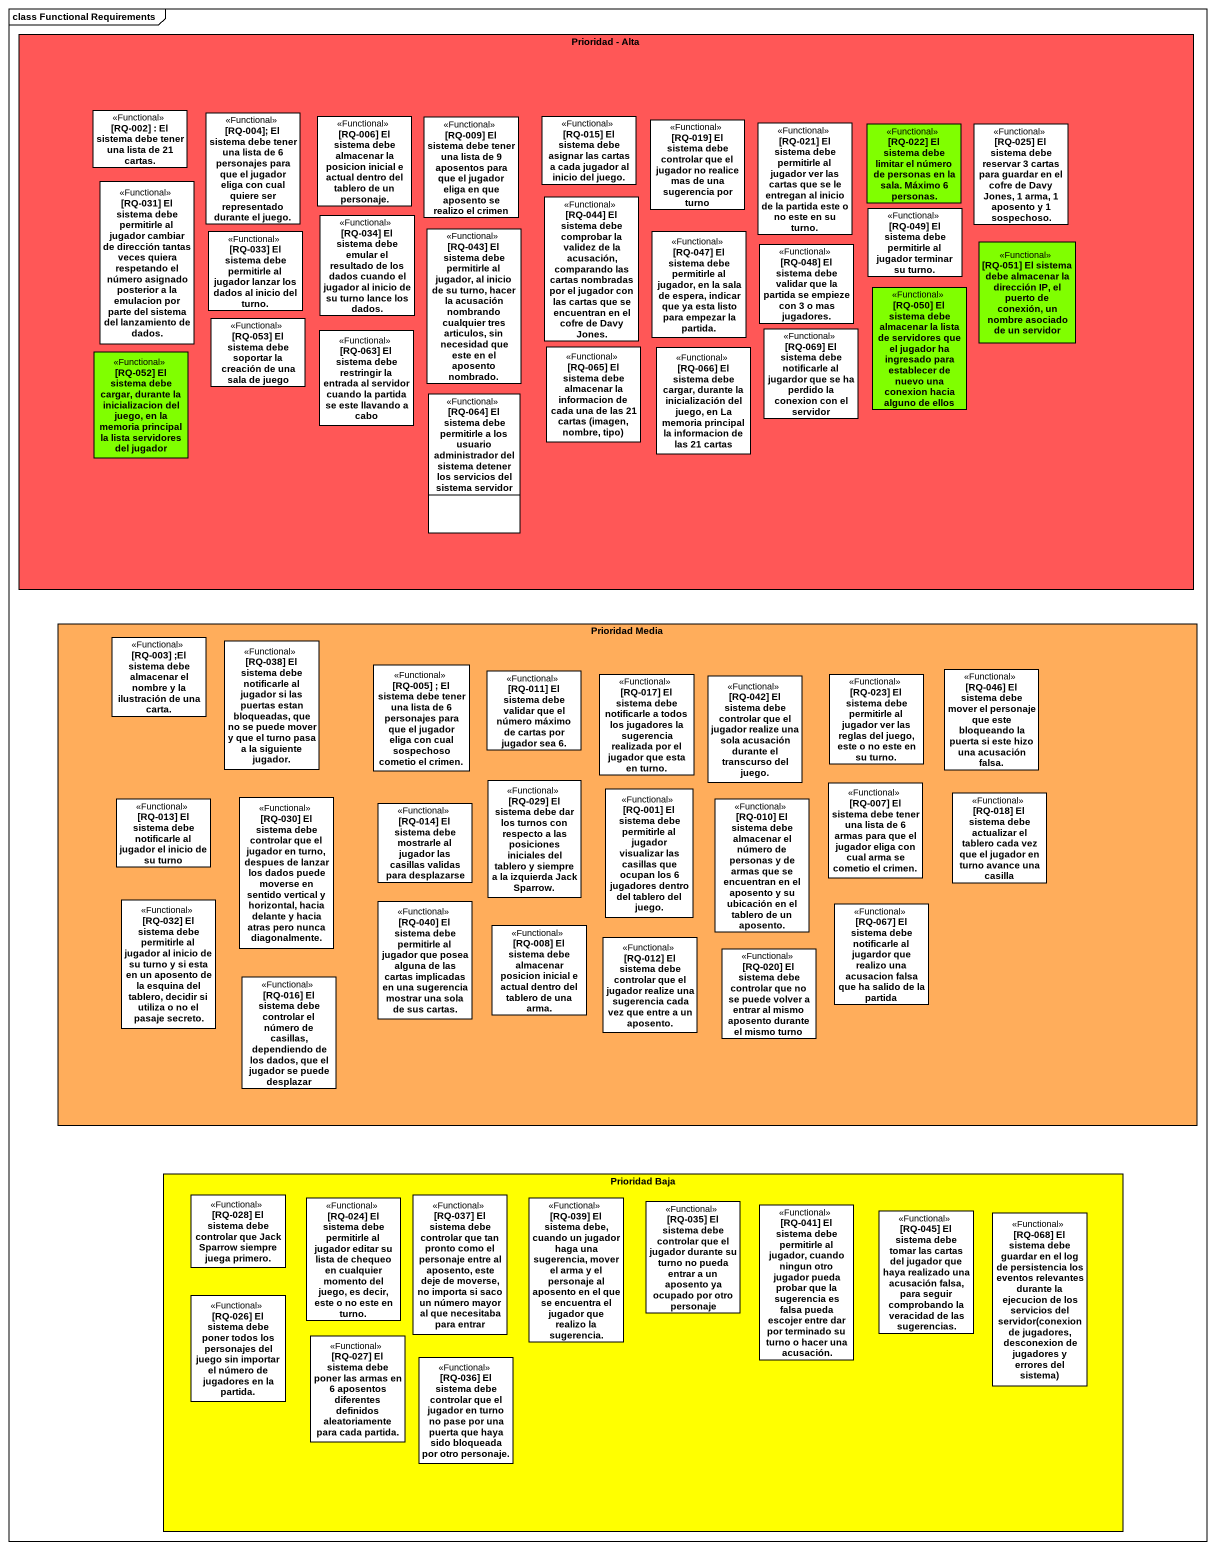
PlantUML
@startuml
mainframe class Functional Requirements
hide circle
hide empty members
rectangle "Prioridad - Alta" as Prioridad_Alta #FF5757 {
  class "[RQ-002] : El sistema debe tener una lista de 21 cartas." as RQ_002_El_sistema_debe <<Functional>> #FFFFFF
  class "[RQ-004]; El sistema debe tener una lista de 6 personajes para que el jugador eliga con cual quiere ser representado durante el juego." as RQ_004_El_sistema_debe <<Functional>> #FFFFFF
  class "[RQ-006] El sistema debe almacenar la posicion inicial e actual dentro del tablero de un personaje." as RQ_006_El_sistema_debe <<Functional>> #FFFFFF
  class "[RQ-009] El sistema debe tener una lista de 9 aposentos para que el jugador eliga en que aposento se realizo el crimen" as RQ_009_El_sistema_debe <<Functional>> #FFFFFF
  class "[RQ-015] El sistema debe asignar las cartas a cada jugador al inicio del juego." as RQ_015_El_sistema_debe <<Functional>> #FFFFFF
  class "[RQ-019] El sistema debe controlar que el jugador no realice mas de una sugerencia por turno" as RQ_019_El_sistema_debe <<Functional>> #FFFFFF
  class "[RQ-021] El sistema debe permitirle al jugador ver las cartas que se le entregan al inicio de la partida este o no este en su turno." as RQ_021_El_sistema_debe <<Functional>> #FFFFFF
  class "[RQ-022] El sistema debe limitar el número de personas en la sala. Máximo 6 personas." as RQ_022_El_sistema_debe <<Functional>> #80FF00
  class "[RQ-025] El sistema debe reservar 3 cartas para guardar en el cofre de Davy Jones, 1 arma, 1 aposento y 1 sospechoso." as RQ_025_El_sistema_debe <<Functional>> #FFFFFF
  class "[RQ-031] El sistema debe permitirle al jugador cambiar de dirección tantas veces quiera respetando el número asignado posterior a la emulacion por parte del sistema del lanzamiento de dados." as RQ_031_El_sistema_debe <<Functional>> #FFFFFF
  class "[RQ-034] El sistema debe emular el resultado de los dados cuando el jugador al inicio de su turno lance los dados." as RQ_034_El_sistema_debe <<Functional>> #FFFFFF
  class "[RQ-044] El sistema debe comprobar la validez de la acusación, comparando las cartas nombradas por el jugador con las cartas que se encuentran en el cofre de Davy Jones." as RQ_044_El_sistema_debe <<Functional>> #FFFFFF
  class "[RQ-049] El sistema debe permitirle al jugador terminar su turno." as RQ_049_El_sistema_debe <<Functional>> #FFFFFF
  class "[RQ-033] El sistema debe permitirle al jugador lanzar los dados al inicio del turno." as RQ_033_El_sistema_debe <<Functional>> #FFFFFF
  class "[RQ-043] El sistema debe permitirle al jugador, al inicio de su turno, hacer la acusación nombrando cualquier tres articulos, sin necesidad que este en el aposento nombrado." as RQ_043_El_sistema_debe <<Functional>> #FFFFFF
  class "[RQ-047] El sistema debe permitirle al jugador, en la sala de espera, indicar que ya esta listo para empezar la partida." as RQ_047_El_sistema_debe <<Functional>> #FFFFFF
  class "[RQ-048] El sistema debe validar que la partida se empieze con 3 o mas jugadores." as RQ_048_El_sistema_debe <<Functional>> #FFFFFF
  class "[RQ-051] El sistema debe almacenar la dirección IP, el puerto de conexión, un nombre asociado de un servidor" as RQ_051_El_sistema_debe <<Functional>> #80FF00
  class "[RQ-050] El sistema debe almacenar la lista de servidores que el jugador ha ingresado para establecer de nuevo una conexion hacia alguno de ellos" as RQ_050_El_sistema_debe <<Functional>> #80FF00
  class "[RQ-053] El sistema debe soportar la creación de una sala de juego" as RQ_053_El_sistema_debe <<Functional>> #FFFFFF
  class "[RQ-063] El sistema debe restringir la entrada al servidor cuando la partida se este llavando a cabo" as RQ_063_El_sistema_debe <<Functional>> #FFFFFF
  class "[RQ-069] El sistema debe notificarle al jugardor que se ha perdido la conexion con el servidor" as RQ_069_El_sistema_debe <<Functional>> #FFFFFF
  class "[RQ-052] El sistema debe cargar, durante la inicializacion del juego, en la memoria principal la lista servidores del jugador" as RQ_052_El_sistema_debe <<Functional>> #80FF00
  class "[RQ-065] El sistema debe almacenar la informacion de cada una de las 21 cartas (imagen, nombre, tipo)" as RQ_065_El_sistema_debe <<Functional>> #FFFFFF
  class "[RQ-066] El sistema debe cargar, durante la inicialización del juego, en La memoria principal la informacion de las 21 cartas" as RQ_066_El_sistema_debe <<Functional>> #FFFFFF
  class "[RQ-064] El sistema debe permitirle a los usuario administrador del sistema detener los servicios del sistema servidor" as RQ_064_El_sistema_debe <<Functional>> #FFFFFF
}
rectangle "Prioridad Media" as Prioridad_Media #FFAD5B {
  class "[RQ-003] ;El sistema debe almacenar el nombre y la ilustración de una carta." as RQ_003_El_sistema_debe <<Functional>> #FFFFFF
  class "[RQ-038] El sistema debe notificarle al jugador si las puertas estan bloqueadas, que no se puede mover y que el turno pasa a la siguiente jugador." as RQ_038_El_sistema_debe <<Functional>> #FFFFFF
  class "[RQ-005] ; El sistema debe tener una lista de 6 personajes para que el jugador eliga con cual sospechoso cometio el crimen." as RQ_005_El_sistema_debe <<Functional>> #FFFFFF
  class "[RQ-011] El sistema debe validar que el número máximo de cartas por jugador sea 6." as RQ_011_El_sistema_debe <<Functional>> #FFFFFF
  class "[RQ-017] El sistema debe notificarle a todos los jugadores la sugerencia realizada por el jugador que esta en turno." as RQ_017_El_sistema_debe <<Functional>> #FFFFFF
  class "[RQ-042] El sistema debe controlar que el jugador realize una sola acusación durante el transcurso del juego." as RQ_042_El_sistema_debe <<Functional>> #FFFFFF
  class "[RQ-023] El sistema debe permitirle al jugador ver las reglas del juego, este o no este en su turno." as RQ_023_El_sistema_debe <<Functional>> #FFFFFF
  class "[RQ-046] El sistema debe mover el personaje que este bloqueando la puerta si este hizo una acusación falsa." as RQ_046_El_sistema_debe <<Functional>> #FFFFFF
  class "[RQ-013] El sistema debe notificarle al jugador el inicio de su turno" as RQ_013_El_sistema_debe <<Functional>> #FFFFFF
  class "[RQ-030] El sistema debe controlar que el jugador en turno, despues de lanzar los dados puede moverse en sentido vertical y horizontal, hacia delante y hacia atras pero nunca diagonalmente." as RQ_030_El_sistema_debe <<Functional>> #FFFFFF
  class "[RQ-029] El sistema debe dar los turnos con respecto a las posiciones iniciales del tablero y siempre a la izquierda Jack Sparrow." as RQ_029_El_sistema_debe_dar <<Functional>> #FFFFFF
  class "[RQ-001] El sistema debe permitirle al jugador visualizar las casillas que ocupan los 6 jugadores dentro del tablero del juego." as RQ_001_El_sistema_debe <<Functional>> #FFFFFF
  class "[RQ-010] El sistema debe almacenar el número de personas y de armas que se encuentran en el aposento y su ubicación en el tablero de un aposento." as RQ_010_El_sistema_debe <<Functional>> #FFFFFF
  class "[RQ-007] El sistema debe tener una lista de 6 armas para que el jugador eliga con cual arma se cometio el crimen." as RQ_007_El_sistema_debe <<Functional>> #FFFFFF
  class "[RQ-018] El sistema debe actualizar el tablero cada vez que el jugador en turno avance una casilla" as RQ_018_El_sistema_debe <<Functional>> #FFFFFF
  class "[RQ-014] El sistema debe mostrarle al jugador las casillas validas para desplazarse" as RQ_014_El_sistema_debe <<Functional>> #FFFFFF
  class "[RQ-032] El sistema debe permitirle al jugador al inicio de su turno y si esta en un aposento de la esquina del tablero, decidir si utiliza o no el pasaje secreto." as RQ_032_El_sistema_debe <<Functional>> #FFFFFF
  class "[RQ-040] El sistema debe permitirle al jugador que posea alguna de las cartas implicadas en una sugerencia mostrar una sola de sus cartas." as RQ_040_El_sistema_debe <<Functional>> #FFFFFF
  class "[RQ-067] El sistema debe notificarle al jugardor que realizo una acusacion falsa que ha salido de la partida" as RQ_067_El_sistema_debe <<Functional>> #FFFFFF
  class "[RQ-008] El sistema debe almacenar posicion inicial e actual dentro del tablero de una arma." as RQ_008_El_sistema_debe <<Functional>> #FFFFFF
  class "[RQ-012] El sistema debe controlar que el jugador realize una sugerencia cada vez que entre a un aposento." as RQ_012_El_sistema_debe <<Functional>> #FFFFFF
  class "[RQ-020] El sistema debe controlar que no se puede volver a entrar al mismo aposento durante el mismo turno" as RQ_020_El_sistema_debe <<Functional>> #FFFFFF
  class "[RQ-016] El sistema debe controlar el número de casillas, dependiendo de los dados, que el jugador se puede desplazar" as RQ_016_El_sistema_debe <<Functional>> #FFFFFF
}
rectangle "Prioridad Baja" as Prioridad_Baja #FFFF00 {
  class "[RQ-028] El sistema debe controlar que Jack Sparrow siempre juega primero." as RQ_028_El_sistema_debe <<Functional>> #FFFFFF
  class "[RQ-024] El sistema debe permitirle al jugador editar su lista de chequeo en cualquier momento del juego, es decir, este o no este en turno." as RQ_024_El_sistema_debe <<Functional>> #FFFFFF
  class "[RQ-037] El sistema debe controlar que tan pronto como el personaje entre al aposento, este deje de moverse, no importa si saco un número mayor al que necesitaba para entrar" as RQ_037_El_sistema_debe <<Functional>> #FFFFFF
  class "[RQ-039] El sistema debe, cuando un jugador haga una sugerencia, mover el arma y el personaje al aposento en el que se encuentra el jugador que realizo la sugerencia." as RQ_039_El_sistema_debe <<Functional>> #FFFFFF
  class "[RQ-035] El sistema debe controlar que el jugador durante su turno no pueda entrar a un aposento ya ocupado por otro personaje" as RQ_035_El_sistema_debe <<Functional>> #FFFFFF
  class "[RQ-041] El sistema debe permitirle al jugador, cuando ningun otro jugador pueda probar que la sugerencia es falsa pueda escojer entre dar por terminado su turno o hacer una acusación." as RQ_041_El_sistema_debe <<Functional>> #FFFFFF
  class "[RQ-045] El sistema debe tomar las cartas del jugador que haya realizado una acusación falsa, para seguir comprobando la veracidad de las sugerencias." as RQ_045_El_sistema_debe <<Functional>> #FFFFFF
  class "[RQ-068] El sistema debe guardar en el log de persistencia los eventos relevantes durante la ejecucion de los servicios del servidor(conexion de jugadores, desconexion de jugadores y errores del sistema)" as RQ_068_El_sistema_debe <<Functional>> #FFFFFF
  class "[RQ-026] El sistema debe poner todos los personajes del juego sin importar el número de jugadores en la partida." as RQ_026_El_sistema_debe <<Functional>> #FFFFFF
  class "[RQ-027] El sistema debe poner las armas en 6 aposentos diferentes definidos aleatoriamente para cada partida." as RQ_027_El_sistema_debe <<Functional>> #FFFFFF
  class "[RQ-036] El sistema debe controlar que el jugador en turno no pase por una puerta que haya sido bloqueada por otro personaje." as RQ_036_El_sistema_debe <<Functional>> #FFFFFF
}
@enduml
